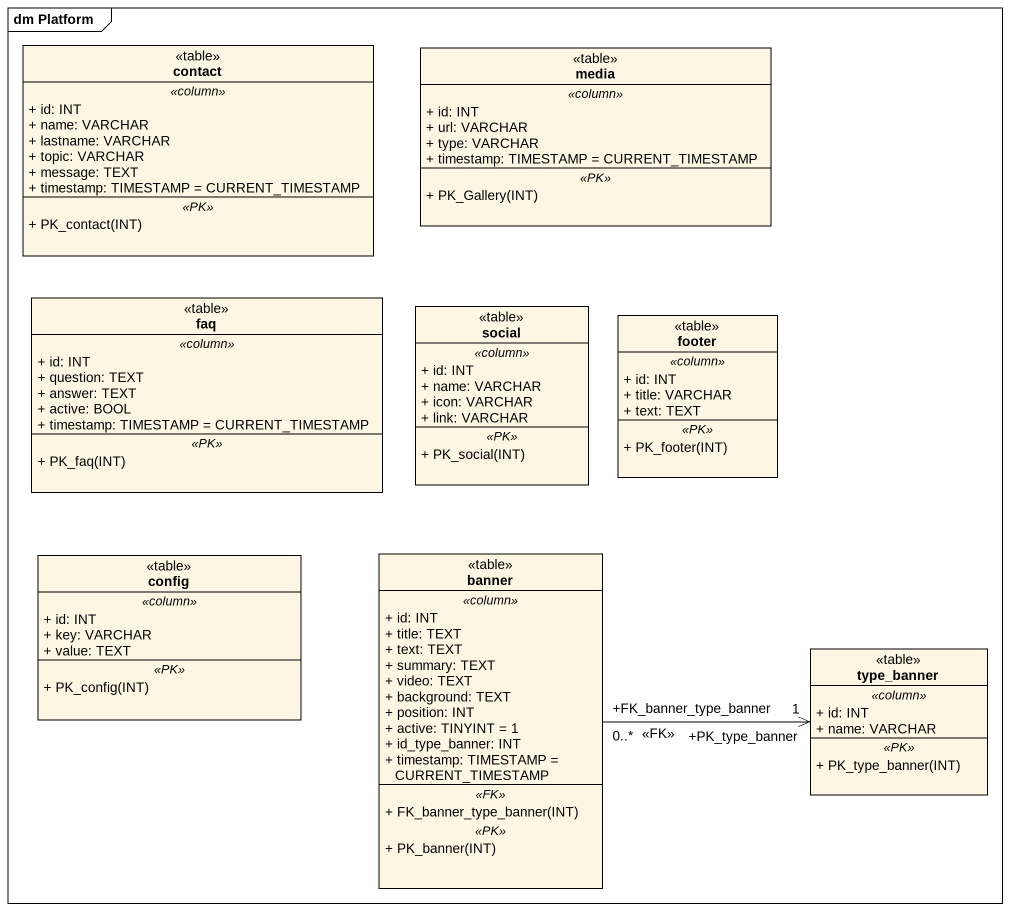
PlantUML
@startuml
mainframe dm Platform
hide circle
hide empty members
skinparam classAttributeIconSize 0
class contact <<table>> {
  .. <<column>> ..
  + id: INT
  + name: VARCHAR
  + lastname: VARCHAR
  + topic: VARCHAR
  + message: TEXT
  + timestamp: TIMESTAMP = CURRENT_TIMESTAMP
  .. <<PK>> ..
  + PK_contact(INT)
}
class media <<table>> {
  .. <<column>> ..
  + id: INT
  + url: VARCHAR
  + type: VARCHAR
  + timestamp: TIMESTAMP = CURRENT_TIMESTAMP
  .. <<PK>> ..
  + PK_Gallery(INT)
}
class faq <<table>> {
  .. <<column>> ..
  + id: INT
  + question: TEXT
  + answer: TEXT
  + active: BOOL
  + timestamp: TIMESTAMP = CURRENT_TIMESTAMP
  .. <<PK>> ..
  + PK_faq(INT)
}
class social <<table>> {
  .. <<column>> ..
  + id: INT
  + name: VARCHAR
  + icon: VARCHAR
  + link: VARCHAR
  .. <<PK>> ..
  + PK_social(INT)
}
class "footer" as footer_ <<table>> {
  .. <<column>> ..
  + id: INT
  + title: VARCHAR
  + text: TEXT
  .. <<PK>> ..
  + PK_footer(INT)
}
class config <<table>> {
  .. <<column>> ..
  + id: INT
  + key: VARCHAR
  + value: TEXT
  .. <<PK>> ..
  + PK_config(INT)
}
class banner <<table>> {
  .. <<column>> ..
  + id: INT
  + title: TEXT
  + text: TEXT
  + summary: TEXT
  + video: TEXT
  + background: TEXT
  + position: INT
  + active: TINYINT = 1
  + id_type_banner: INT
  + timestamp: TIMESTAMP = CURRENT_TIMESTAMP
  .. <<FK>> ..
  + FK_banner_type_banner(INT)
  .. <<PK>> ..
  + PK_banner(INT)
}
class type_banner <<table>> {
  .. <<column>> ..
  + id: INT
  + name: VARCHAR
  .. <<PK>> ..
  + PK_type_banner(INT)
}
banner "+FK_banner_type_banner\n0..*" -right-> "+PK_type_banner\n1" type_banner : <<FK>>
@enduml
